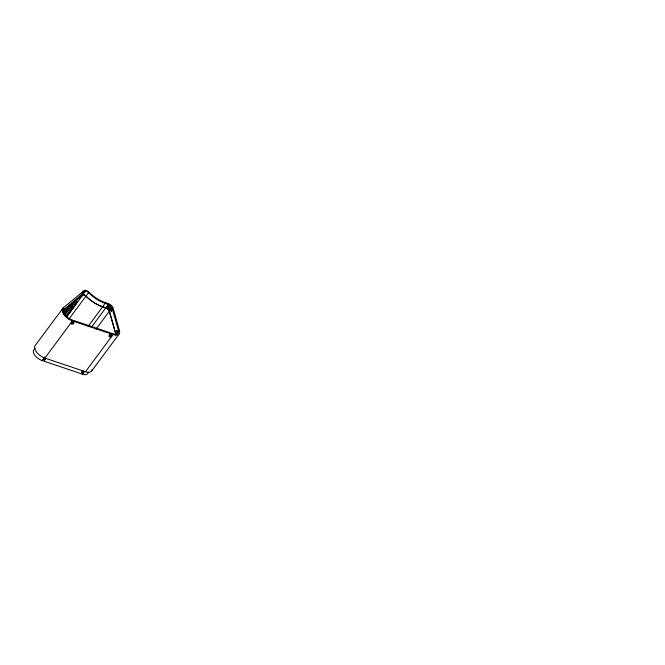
<?xml version="1.0" encoding="UTF-8"?>
<svg xmlns="http://www.w3.org/2000/svg" width="665" height="665" viewBox="0 0 665 665"><rect width="100%" height="100%" fill="white"/><g stroke="black" fill="none" stroke-linecap="round" stroke-linejoin="round"><path stroke-width="1" d="M117.082 331.27C115.494 332.774 117.514 328.942 117.131 331.12M109.534 334.803L109.476 335.143A1.488 1.081 -15.7 0 0 109.949 336.939A1.488 1.081 -15.7 0 0 111.886 335.459A1.488 1.081 -15.7 0 0 109.501 335.127L110.249 335.501L110.922 334.819M76.533 301.769L77.015 300.755L76.583 300.979A74.788 7.98 -49.9 0 0 64.796 310.696L63.266 312.251M63.441 308.236L63.192 308.186M85.461 371.752L113.05 334.562A9.917 4.971 36.6 0 0 119.501 330.796L113.141 308.161A4.963 2.485 36.6 0 0 108.071 303.481L104.962 302.434A22.07 11.056 36.6 0 1 89.883 292.991L89.268 292.351A3.94 1.97 36.6 0 0 84.172 290.605L63.133 307.945L35.237 345.409A9.917 4.971 36.6 0 0 36.475 352.018A9.917 4.971 36.6 0 0 44.879 358.086L85.461 371.752A9.917 4.971 36.6 0 0 92.053 370.014M62.851 310.43L85.361 291.361A2.594 1.297 36.6 0 1 88.279 292.359L89.218 293.298A23.416 11.729 36.6 0 0 103.142 302.55L109.127 304.72L111.903 307.463L118.387 330.422L115.826 333.863A8.579 4.298 36.6 0 1 115.993 334.861M62.618 310.871L64.156 308.801M35.145 348.152L33.849 349.773A8.429 4.223 36.6 0 0 41.297 360.272L82.626 374.212A8.429 4.223 36.6 0 0 88.287 372.117M82.335 293.082L84.172 290.605M63.15 310.971L82.61 294.928L85.17 291.478M66.982 316.249L82.909 294.911A2.444 1.222 36.6 0 1 85.66 295.85L86.658 296.748A23.416 11.729 36.6 0 0 100.581 306L106.566 308.169L109.185 310.58L115.826 333.863M68.994 318.992L85.951 296.133M88.586 292.65L86.026 296.1L85.719 295.809A2.594 1.297 36.6 0 0 82.809 294.811L82.61 294.928M42.07 360.563L44.63 357.113M44.879 358.086L72.46 320.904L113.05 334.562M88.113 326.449L105.178 303.315M105.727 307.804L108.279 304.362M91.82 326.681L105.752 307.903L106.176 308.07A3.466 1.737 36.6 0 1 109.226 310.879L115.702 333.822A8.429 4.223 36.6 0 1 115.868 334.803M106.159 307.978L108.719 304.528M106.566 308.169L109.127 304.72M106.974 308.394L109.525 304.944M107.364 308.651L109.925 305.202M107.747 308.934L110.299 305.484M108.096 309.242L110.656 305.792M108.428 309.566L110.98 306.116M108.719 309.898L111.279 306.449M108.977 310.239L111.529 306.789M109.185 310.58L111.745 307.13M109.351 310.912L111.903 307.463M96.026 329.183L109.351 311.22M109.467 311.262L112.028 307.812M82.626 374.212L84.671 371.461M91.579 371.103L119.168 333.921M82.377 292.883L83.009 291.885L81.928 292.924M63.458 313.996L64.347 313.099L63.458 314.296M62.867 309.001L62.369 309.574M63.474 313.681L65.112 311.96A73.915 7.889 -49.9 0 1 76.774 302.351L75.369 304.903A73.915 7.889 -49.9 0 1 66.808 316.623M62.826 308.577L61.687 310.156L62.186 309.765M117.381 330.704L117.364 331.976M63.133 307.945L62.826 308.219A9.917 4.971 36.6 0 0 64.064 314.828A9.917 4.971 36.6 0 0 72.46 320.904M62.485 311.702L82.726 295.027M105.752 307.903L100.598 306.091A23.566 11.804 36.6 0 1 86.583 296.781M111.354 311.42L111.496 310.339L112.053 310.256M92.119 369.441A9.917 4.971 36.6 0 1 92.094 369.732M118.703 330.422A1.488 0.698 -71.4 0 1 118.752 330.779M70.748 306.706A18.853 2.012 -49.9 0 1 65.386 314.246M72.41 305.501A17.606 1.879 -49.9 0 1 66.159 315.443M44.788 358.103A0.989 0.723 -15.7 0 1 43.566 358.285M82.809 370.796A0.989 0.723 -15.7 0 1 82.094 371.137M63.549 314.52A17.606 1.879 -49.9 0 1 73.042 305.975A17.606 1.879 -49.9 0 1 66.907 316.075M63.873 309.05A8.579 4.298 36.6 0 0 71.454 319.732L112.801 333.68A8.579 4.298 36.6 0 0 118.387 330.422M74.729 304.961L76.01 303.489L74.729 304.961M110.648 310.838C111.562 312.267 111.57 308.094 110.648 310.763M71.512 322.193L71.512 322.367A1.488 1.081 -15.7 0 0 71.995 324.163A1.488 1.081 -15.7 0 0 73.923 322.683A1.488 1.081 -15.7 0 0 71.537 322.342C73.142 323.855 73.175 320.214 71.512 322.193M71.645 322.691C72.992 324.57 73.474 320.713 71.645 322.691M109.609 335.468C110.889 337.371 111.52 333.464 109.609 335.468M63.192 310.405L64.148 309.333L63.217 310.347M82.593 294.412L83.549 293.34L82.626 294.354M82.161 372.774A0.989 0.723 -15.7 0 0 83.507 371.835A0.989 0.723 -15.7 0 0 81.953 371.536A0.989 0.723 -15.7 0 0 82.161 372.774M44.289 359.998A0.989 0.723 -15.7 0 0 45.577 359.009A0.989 0.723 -15.7 0 0 43.99 358.784A0.989 0.723 -15.7 0 0 44.289 359.998"/></g></svg>
